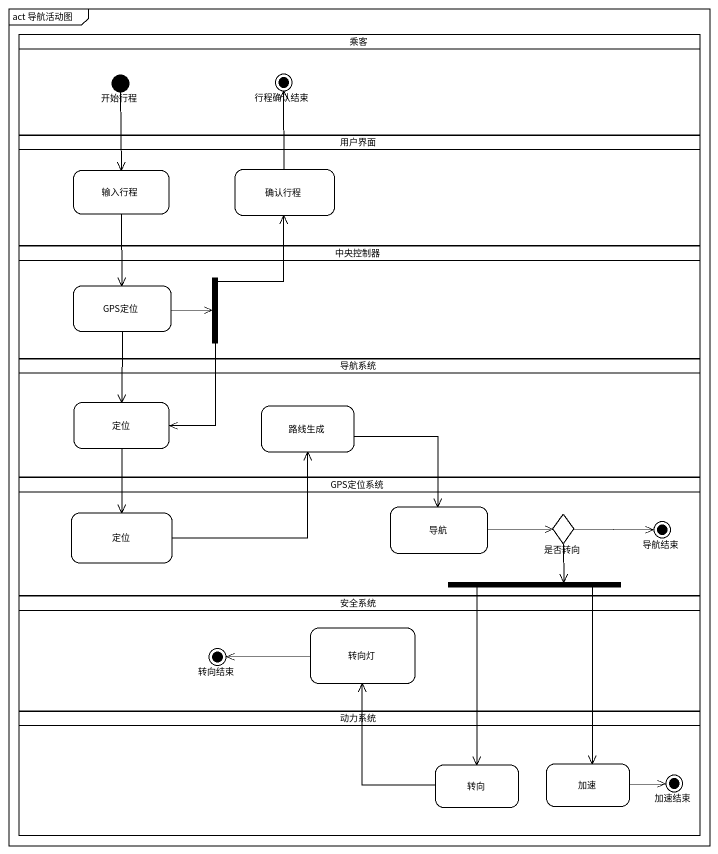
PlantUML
@startuml
mainframe act 导航活动图
hide empty description
state 乘客 <<partition>> {
  state 开始行程 <<start>>
  state 行程确认结束 <<end>>
}
state 用户界面 <<partition>> {
  state 输入行程
  state 确认行程
}
state 中央控制器 <<partition>> {
  state GPS定位
  state fork1 <<fork>>
}
state 导航系统 <<partition>> {
  state 定位
  state 路线生成
}
state GPS定位系统 <<partition>> {
  state "定位" as 定位_2
  state 导航
  state 是否转向 <<choice>>
  state 导航结束 <<end>>
  state fork2 <<fork>>
}
state 安全系统 <<partition>> {
  state 转向结束 <<end>>
  state 转向灯
}
state 动力系统 <<partition>> {
  state 转向
  state 加速
  state 加速结束 <<end>>
}
开始行程 --> 输入行程
输入行程 --> GPS定位
确认行程 -up-> 行程确认结束
GPS定位 -right-> fork1
GPS定位 --> 定位
fork1 -up-> 确认行程
fork1 --> 定位
定位 --> 定位_2
路线生成 --> 导航
定位_2 -right-> 路线生成
导航 -right-> 是否转向
是否转向 -right-> 导航结束
是否转向 --> fork2
fork2 --> 转向
fork2 --> 加速
转向灯 -left-> 转向结束
转向 -up-> 转向灯
加速 -right-> 加速结束
@enduml
